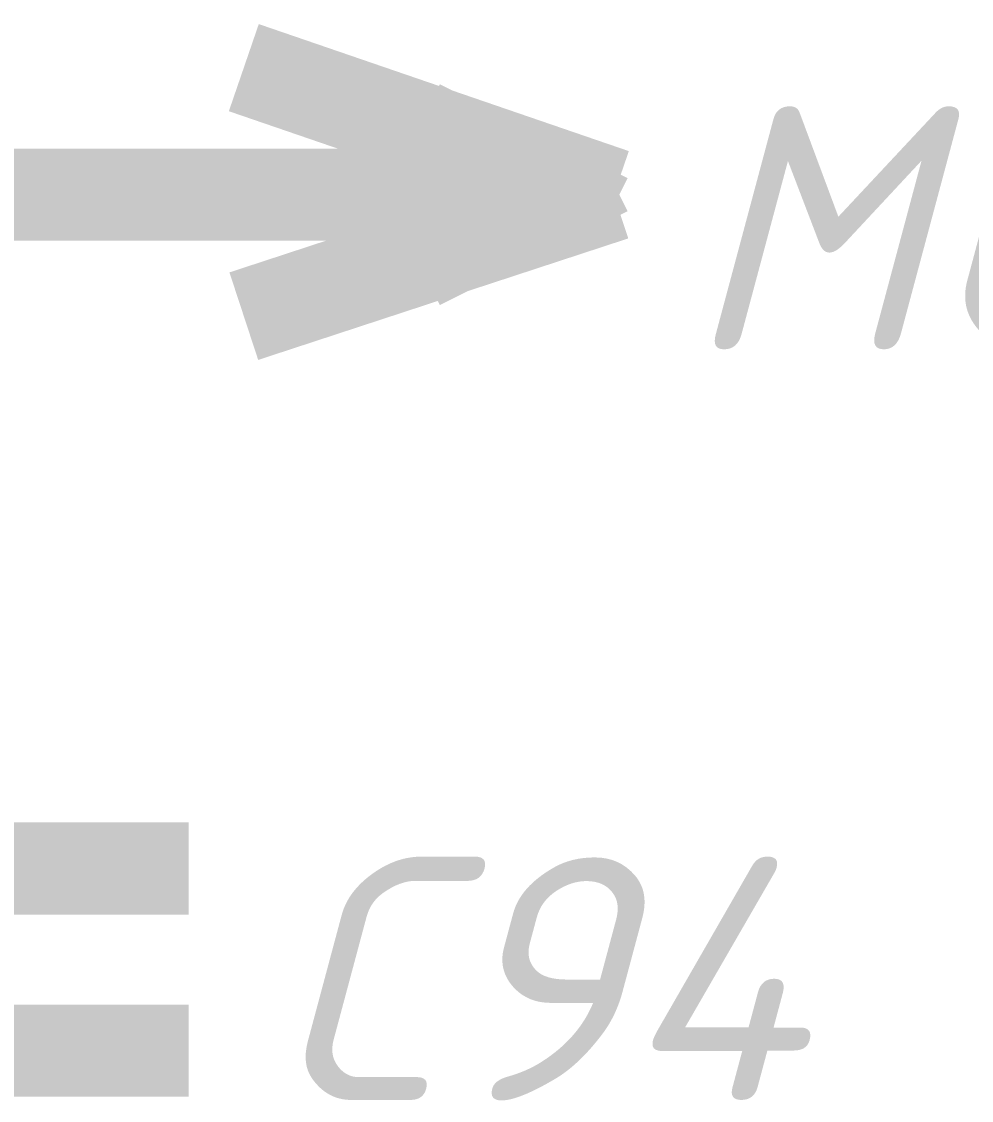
# Model space of a CAD drawing. Header units: inches. Extents: x 0 to 841, y 0 to 594.
# Drawn here: x 792.66 to 800.38, y 190.09 to 198.87 of the extents above; entities that cross this region are included whole.
import ezdxf

# ---------------------------------------------------------------- set-up
doc = ezdxf.new("R2010")
doc.units = ezdxf.units.IN
doc.layers.add('Sheet', color=255, linetype='Continuous')
doc.styles.get("Standard").update_dxf_attribs({"font": 'isocpeui.ttf'})

msp = doc.modelspace()

# ---------------------------------------------------------------- linework, layer by layer
at = {"layer": 'Sheet'}
for points in [[(794.4674, 198.4941, 0.7493, 0.7493, 0), (797.4768, 197.461, 0.7493, 0.7493, 0)], [(797.5217, 197.461, 0.2997, 0.2997, 0), (795.9946, 198.2246, 0.2997, 0.2997, 0)], [(790.0208, 197.461, 0.7493, 0.7493, 0), (790.0208, 197.461, 0.7493, 0.7493, 0), (795.0064, 197.461, 0.7493, 0.7493, 0)], [(797.4768, 197.461, 0.7493, 0.7493, 0), (794.4674, 196.4728, 0.7493, 0.7493, 0)], [(795.0064, 197.461, 0.7493, 0.7493, 0), (797.4768, 197.461, 0.7493, 0.7493, 0)], [(795.0064, 197.461, 0.2997, 0.2997, 0), (797.5217, 197.461, 0.2997, 0.2997, 0)], [(797.5217, 197.461, 0.2997, 0.2997, 0), (795.9946, 196.6974, 0.2997, 0.2997, 0)], [(794.0183, 191.9809, 0.7493, 0.7493, 0), (785.9784, 191.9809, 0.7493, 0.7493, 0)], [(794.0183, 190.4986, 0.7493, 0.7493, 0), (785.9784, 190.4986, 0.7493, 0.7493, 0)]]:
    msp.add_lwpolyline(points, format="xyseb", dxfattribs=at)

# ---------------------------------------------------------------- texts
for s, height, p in [('MOTOR7 OUT1', 1.976407, (798.0607, 196.2033)), ('C94', 1.97641, (794.6471, 190.0944))]:
    msp.add_text(s, height=height, dxfattribs=at).set_placement(p)

doc.saveas('drawing.dxf')
